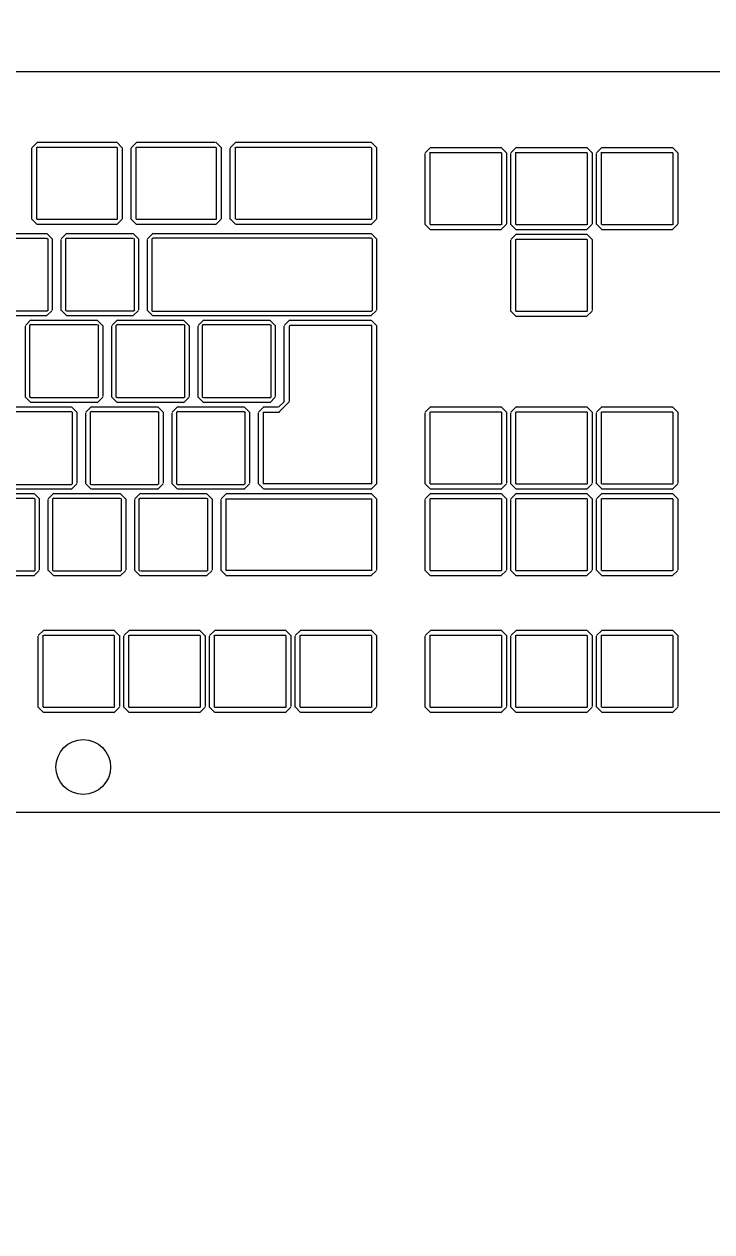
# Model space of a CAD drawing. Header units: millimetres. Extents: x 0 to 9483559, y -180456 to 305735.
# Drawn here: x 523247.8 to 523400.5, y -78333.5 to -78065.4 of the extents above; entities that cross this region are included whole.
import ezdxf
from ezdxf import colors
from ezdxf.entities.mleader import LeaderData, LeaderLine
from ezdxf.enums import TextEntityAlignment as Align
from ezdxf.math import Vec2, Vec3

# ---------------------------------------------------------------- set-up
doc = ezdxf.new("R2018")
doc.units = ezdxf.units.MM
doc.layers.add('EI_DIMS_DETAIL', color=7, linetype='Continuous')
for name, color, linetype, lineweight in [('АР_Маркер экспликации', 239, 'Continuous', 13), ('АР_Номер помещения', 250, 'Continuous', 9), ('АР_Отметки', 7, 'Continuous', 5)]:
    doc.layers.add(name, color=color, linetype=linetype, lineweight=lineweight)
doc.layers.add('АР_Названия помещений', color=124, linetype='Continuous', lineweight=5, plot=False)
doc.layers.add('АР_Помещения_площадь', color=19, linetype='Continuous', lineweight=9, plot=False)
doc.layers.add('ТХ_ОБЩЕЕ', color=7, linetype='Continuous', lineweight=0, true_color=0x7b7b7b)
doc.styles.add('ISOCPEUR', font='', dxfattribs={"height": 250})
doc.styles.get("Standard").update_dxf_attribs({"font": 'GOST.TTF'})
doc.styles.add('ГОСТ 2.304', font='CS_Gost2304.shx', dxfattribs={"oblique": 10})
doc.styles.get('ISOCPEUR').set_extended_font_data('ISOCPEUR', italic=True)
doc.dimstyles.new('СПДС', dxfattribs={"dimscale": 100, "dimtxt": 2.5, "dimasz": 2.5, "dimexe": 2, "dimexo": 0.625, "dimgap": 1, "dimtad": 1, "dimdec": 0, "dimrnd": 5, "dimtxsty": 'ГОСТ 2.304', "dimblk": 'OBLIQUE', "dimblk1": 'OBLIQUE', "dimblk2": 'OBLIQUE', "dimcen": 2.5, "dimdle": 2, "dimadec": 0, "dimazin": 2, "dimtfac": 0.75, "dimtdec": 4, "dimtmove": 1, "dimatfit": 3, "dimfxl": 1, "dimtfill": 1, "dimtolj": 1, "dimarcsym": 1})

# ---------------------------------------------------------------- blocks, each defined once
blk = doc.blocks.new('_DotSmall')
at = {"color": 0, "linetype": 'ByBlock', "const_width": 0.5}
blk.add_lwpolyline([(-0.0625, 0, 1), (0.0625, 0, 1)], format="xyb", close=True, dxfattribs=at)
blk = doc.blocks.new('*U221')
at = {"color": 7, "style": 'ISOCPEUR', "width": 0.7, "flags": 1}
blk.add_attdef('КАТЕГОРИЯ', (-499.17, -2092.19), '', height=250, dxfattribs=at)
at = {"layer": 'АР_Номер помещения', "color": 7, "style": 'ISOCPEUR', "width": 0.7}
blk.add_attdef('НОМЕР_ПОМЕЩЕНИЯ', text='', height=300, dxfattribs=at).set_placement((-11525.99, 10719.61), align=Align.MIDDLE_CENTER)
at = {"layer": 'АР_Помещения_площадь', "color": 7, "lineweight": 30, "width": 0.7, "flags": 104}
blk.add_attdef('ИМЯ_ПОМЕЩЕНИЯ', text='', height=100, dxfattribs=at).set_placement((157.63, 1217.14), align=Align.MIDDLE_CENTER)
at = {"layer": 'АР_Помещения_площадь', "color": 7, "style": 'ISOCPEUR', "width": 0.7}
blk.add_attdef('ПЛОЩАДЬ_ПОМЕЩЕНИЯ', text='', height=200, dxfattribs=at).set_placement((-6958.29, 1083.48), align=Align.MIDDLE_RIGHT)
blk = doc.blocks.new('table oborud')
at = {"layer": 'ТХ_ОБЩЕЕ'}
for points in [[(743438.31, 689707.91), (743438.31, 689265.16)], [(743602.61, 689265.29), (743602.61, 689708.04)], [(743490.76, 689497.46), (743490.76, 689512.21)], [(743491.76, 689497.44), (743491.76, 689512.19)], [(743508.01, 689512.26), (743508.01, 689497.51)], [(743509.01, 689512.24), (743509.01, 689497.49)], [(743548.48, 689494.61), (743548.48, 689509.36)], [(743549.48, 689494.59), (743549.48, 689509.34)], [(743565.73, 689509.41), (743565.73, 689494.66)], [(743566.73, 689509.39), (743566.73, 689494.64)], [(743510.01, 689489.16), (743510.01, 689503.91)], [(743510.98, 689489.14), (743510.98, 689503.89)], [(743527.26, 689503.96), (743527.26, 689489.21)], [(743528.23, 689503.94), (743528.23, 689489.19)], [(743491.96, 689496.29), (743490.71, 689497.54)], [(743491.93, 689497.26), (743491.68, 689497.51)], [(743507.83, 689497.26), (743491.83, 689497.26)], [(743509.01, 689497.46), (743507.76, 689496.21)], [(743508.01, 689497.44), (743507.76, 689497.19)], [(743529.23, 689498.19), (743530.48, 689499.44)], [(743529.23, 689483.41), (743529.23, 689498.16)], [(743530.23, 689498.21), (743530.48, 689498.46)], [(743530.23, 689483.39), (743530.23, 689498.14)], [(743530.41, 689498.39), (743546.41, 689498.39)], [(743530.43, 689499.39), (743546.18, 689499.39)], [(743546.31, 689499.39), (743547.56, 689498.14)], [(743546.33, 689498.39), (743546.58, 689498.14)], [(743546.51, 689498.21), (743546.51, 689483.46)], [(743547.48, 689498.19), (743547.48, 689483.44)], [(743568.73, 689496.76), (743569.98, 689498.01)], [(743569.93, 689497.94), (743585.68, 689497.94)], [(743585.78, 689497.94), (743587.03, 689496.69)], [(743460.41, 689495.36), (743461.66, 689496.61)], [(743460.41, 689479.71), (743460.41, 689495.46)], [(743461.51, 689479.69), (743461.51, 689495.44)], [(743461.51, 689495.39), (743461.51, 689495.39)], [(743461.58, 689495.46), (743477.58, 689495.46)], [(743461.61, 689496.56), (743477.36, 689496.56)], [(743477.46, 689496.56), (743478.71, 689495.31)], [(743477.51, 689495.46), (743477.51, 689495.46)], [(743477.56, 689495.39), (743477.56, 689479.64)], [(743478.66, 689495.36), (743478.66, 689479.61)], [(743490.76, 689493.09), (743492.01, 689494.34)], [(743491.96, 689494.29), (743507.71, 689494.29)], [(743507.81, 689496.29), (743492.06, 689496.29)], [(743507.81, 689494.29), (743509.06, 689493.04)], [(743549.68, 689493.41), (743548.43, 689494.66)], [(743549.66, 689494.41), (743549.41, 689494.66)], [(743565.56, 689494.41), (743549.56, 689494.41)], [(743566.73, 689494.61), (743565.48, 689493.36)], [(743565.73, 689494.59), (743565.48, 689494.34)], [(743568.73, 689479.04), (743568.73, 689496.79)], [(743569.86, 689479.06), (743569.86, 689496.81)], [(743569.86, 689496.79), (743569.86, 689496.79)], [(743569.91, 689496.84), (743585.91, 689496.84)], [(743585.83, 689496.84), (743585.83, 689496.84)], [(743585.88, 689496.79), (743585.88, 689479.04)], [(743586.98, 689496.76), (743586.98, 689479.01)], [(743490.76, 689478.31), (743490.76, 689493.06)], [(743491.76, 689493.11), (743492.01, 689493.36)], [(743491.76, 689478.29), (743491.76, 689493.04)], [(743491.93, 689493.29), (743507.93, 689493.29)], [(743507.83, 689493.29), (743508.08, 689493.04)], [(743508.01, 689493.11), (743508.01, 689478.36)], [(743509.01, 689493.09), (743509.01, 689478.34)], [(743565.53, 689493.41), (743549.78, 689493.41)], [(743511.18, 689487.96), (743509.93, 689489.21)], [(743511.16, 689488.96), (743510.91, 689489.21)], [(743527.08, 689488.96), (743511.08, 689488.96)], [(743528.23, 689489.16), (743526.98, 689487.91)], [(743527.26, 689489.14), (743527.01, 689488.89)], [(743548.48, 689490.21), (743549.73, 689491.46)], [(743548.48, 689475.44), (743548.48, 689490.19)], [(743549.48, 689490.24), (743549.73, 689490.49)], [(743549.48, 689475.41), (743549.48, 689490.16)], [(743549.66, 689490.41), (743565.66, 689490.41)], [(743549.68, 689491.41), (743565.43, 689491.41)], [(743565.53, 689491.41), (743566.78, 689490.16)], [(743565.56, 689490.41), (743565.81, 689490.16)], [(743565.73, 689490.24), (743565.73, 689475.49)], [(743566.73, 689490.21), (743566.73, 689475.46)], [(743527.06, 689487.96), (743511.31, 689487.96)], [(743510.01, 689484.76), (743511.26, 689486.01)], [(743510.01, 689469.99), (743510.01, 689484.74)], [(743510.98, 689484.79), (743511.23, 689485.04)], [(743510.98, 689469.96), (743510.98, 689484.71)], [(743511.16, 689484.96), (743527.16, 689484.96)], [(743511.18, 689485.96), (743526.93, 689485.96)], [(743527.06, 689485.96), (743528.31, 689484.71)], [(743527.08, 689484.96), (743527.33, 689484.71)], [(743527.26, 689484.79), (743527.26, 689470.04)], [(743528.23, 689484.76), (743528.23, 689470.01)], [(743530.43, 689482.21), (743529.18, 689483.46)], [(743530.41, 689483.21), (743530.16, 689483.46)], [(743546.33, 689483.21), (743530.33, 689483.21)], [(743546.31, 689482.21), (743530.56, 689482.21)], [(743547.48, 689483.41), (743546.23, 689482.16)], [(743546.51, 689483.39), (743546.26, 689483.14)], [(743461.61, 689478.51), (743460.36, 689479.76)], [(743477.51, 689479.64), (743461.51, 689479.64)], [(743461.58, 689479.64), (743461.58, 689479.64)], [(743477.46, 689478.51), (743461.71, 689478.51)], [(743478.66, 689479.71), (743477.41, 689478.46)], [(743477.56, 689479.69), (743477.56, 689479.69)], [(743491.96, 689477.11), (743490.71, 689478.36)], [(743491.93, 689478.11), (743491.68, 689478.36)], [(743509.01, 689478.31), (743507.76, 689477.06)], [(743508.01, 689478.29), (743507.76, 689478.04)], [(743529.23, 689479.01), (743530.48, 689480.26)], [(743529.23, 689464.24), (743529.23, 689478.99)], [(743530.23, 689479.04), (743530.48, 689479.29)], [(743530.23, 689464.21), (743530.23, 689478.96)], [(743530.41, 689479.21), (743546.41, 689479.21)], [(743530.43, 689480.21), (743546.18, 689480.21)], [(743546.31, 689480.21), (743547.56, 689478.96)], [(743546.33, 689479.21), (743546.58, 689478.96)], [(743546.51, 689479.04), (743546.51, 689464.29)], [(743547.48, 689479.01), (743547.48, 689464.26)], [(743569.93, 689477.91), (743568.68, 689479.16)], [(743585.83, 689479.04), (743569.83, 689479.04)], [(743569.91, 689479.04), (743569.91, 689479.04)], [(743586.98, 689479.11), (743585.73, 689477.86)], [(743585.88, 689479.09), (743585.88, 689479.09)], [(743460.41, 689476.34), (743461.66, 689477.59)], [(743460.41, 689460.69), (743460.41, 689476.44)], [(743461.51, 689460.66), (743461.51, 689476.41)], [(743461.51, 689476.36), (743461.51, 689476.36)], [(743461.58, 689476.41), (743477.58, 689476.41)], [(743461.61, 689477.51), (743477.36, 689477.51)], [(743477.46, 689477.51), (743478.71, 689476.26)], [(743477.51, 689476.41), (743477.51, 689476.41)], [(743477.56, 689476.36), (743477.56, 689460.61)], [(743478.66, 689476.34), (743478.66, 689460.59)], [(743507.83, 689478.11), (743491.83, 689478.11)], [(743507.81, 689477.11), (743492.06, 689477.11)], [(743568.73, 689474.71), (743569.98, 689475.96)], [(743569.93, 689475.91), (743585.68, 689475.91)], [(743585.78, 689477.91), (743570.03, 689477.91)], [(743585.78, 689475.91), (743587.03, 689474.66)], [(743490.76, 689473.91), (743492.01, 689475.16)], [(743490.76, 689459.14), (743490.76, 689473.89)], [(743491.76, 689473.94), (743492.01, 689474.19)], [(743491.76, 689459.11), (743491.76, 689473.86)], [(743491.93, 689474.11), (743507.93, 689474.11)], [(743491.96, 689475.11), (743507.71, 689475.11)], [(743507.81, 689475.11), (743509.06, 689473.86)], [(743507.83, 689474.11), (743508.08, 689473.86)], [(743508.01, 689473.94), (743508.01, 689459.19)], [(743509.01, 689473.91), (743509.01, 689459.16)], [(743549.68, 689474.24), (743548.43, 689475.49)], [(743549.66, 689475.24), (743549.41, 689475.49)], [(743565.56, 689475.24), (743549.56, 689475.24)], [(743565.53, 689474.24), (743549.78, 689474.24)], [(743566.73, 689475.44), (743565.48, 689474.19)], [(743565.73, 689475.41), (743565.48, 689475.16)], [(743568.73, 689456.99), (743568.73, 689474.74)], [(743569.86, 689457.04), (743569.86, 689474.79)], [(743569.86, 689474.76), (743569.86, 689474.76)], [(743569.91, 689474.79), (743585.91, 689474.79)], [(743585.83, 689474.79), (743585.83, 689474.79)], [(743585.88, 689474.76), (743585.88, 689457.01)], [(743586.98, 689474.71), (743586.98, 689457.21)], [(743548.48, 689471.06), (743549.73, 689472.31)], [(743548.48, 689422.61), (743548.48, 689471.11)], [(743549.46, 689471.06), (743549.71, 689471.31)], [(743549.46, 689422.59), (743549.46, 689471.09)], [(743549.66, 689471.26), (743565.66, 689471.26)], [(743549.68, 689472.24), (743565.43, 689472.24)], [(743565.53, 689472.24), (743566.78, 689470.99)], [(743565.56, 689471.26), (743565.81, 689471.01)], [(743565.76, 689471.06), (743565.76, 689422.56)], [(743566.73, 689471.06), (743566.73, 689422.56)], [(743511.18, 689468.79), (743509.93, 689470.04)], [(743511.16, 689469.79), (743510.91, 689470.04)], [(743527.08, 689469.79), (743511.08, 689469.79)], [(743527.06, 689468.79), (743511.31, 689468.79)], [(743528.23, 689469.99), (743526.98, 689468.74)], [(743527.26, 689469.96), (743527.01, 689469.71)], [(743510.01, 689465.61), (743511.26, 689466.86)], [(743510.01, 689450.81), (743510.01, 689465.56)], [(743510.98, 689465.64), (743511.23, 689465.89)], [(743510.98, 689450.79), (743510.98, 689465.54)], [(743511.16, 689465.79), (743527.16, 689465.79)], [(743511.18, 689466.79), (743526.93, 689466.79)], [(743527.06, 689466.79), (743528.31, 689465.54)], [(743527.08, 689465.79), (743527.33, 689465.54)], [(743527.26, 689465.64), (743527.26, 689450.89)], [(743528.23, 689465.61), (743528.23, 689450.86)], [(743530.43, 689463.04), (743529.18, 689464.29)], [(743530.41, 689464.04), (743530.16, 689464.29)], [(743546.33, 689464.04), (743530.33, 689464.04)], [(743546.31, 689463.04), (743530.56, 689463.04)], [(743547.48, 689464.24), (743546.23, 689462.99)], [(743546.51, 689464.21), (743546.26, 689463.96)], [(743461.61, 689459.49), (743460.36, 689460.74)], [(743477.51, 689460.59), (743461.51, 689460.59)], [(743461.58, 689460.59), (743461.58, 689460.59)], [(743477.46, 689459.49), (743461.71, 689459.49)], [(743478.66, 689460.69), (743477.41, 689459.44)], [(743477.56, 689460.66), (743477.56, 689460.66)], [(743529.23, 689459.86), (743530.48, 689461.11)], [(743529.23, 689445.09), (743529.23, 689459.84)], [(743530.23, 689459.89), (743530.48, 689460.14)], [(743530.23, 689445.06), (743530.23, 689459.81)], [(743530.41, 689460.06), (743546.41, 689460.06)], [(743530.43, 689461.04), (743546.18, 689461.04)], [(743546.31, 689461.04), (743547.56, 689459.79)], [(743546.33, 689460.06), (743546.58, 689459.81)], [(743546.51, 689459.89), (743546.51, 689445.14)], [(743547.48, 689459.86), (743547.48, 689445.11)], [(743460.41, 689457.29), (743461.66, 689458.54)], [(743460.41, 689441.64), (743460.41, 689457.39)], [(743461.51, 689441.61), (743461.51, 689457.36)], [(743461.51, 689457.31), (743461.51, 689457.31)], [(743461.58, 689457.39), (743477.58, 689457.39)], [(743461.61, 689458.49), (743477.36, 689458.49)], [(743477.46, 689458.49), (743478.71, 689457.24)], [(743477.51, 689457.39), (743477.51, 689457.39)], [(743477.56, 689457.31), (743477.56, 689441.56)], [(743478.66, 689457.29), (743478.66, 689441.54)], [(743491.96, 689457.94), (743490.71, 689459.19)], [(743491.93, 689458.94), (743491.68, 689459.19)], [(743507.83, 689458.94), (743491.83, 689458.94)], [(743507.81, 689457.94), (743492.06, 689457.94)], [(743509.01, 689459.14), (743507.76, 689457.89)], [(743508.01, 689459.11), (743507.76, 689458.86)], [(743569.93, 689455.89), (743568.68, 689457.14)], [(743585.83, 689456.99), (743569.83, 689456.99)], [(743569.91, 689456.99), (743569.91, 689456.99)], [(743586.98, 689457.09), (743585.73, 689455.84)], [(743585.88, 689457.04), (743585.88, 689457.04)], [(743490.76, 689454.74), (743492.01, 689455.99)], [(743490.76, 689422.61), (743490.76, 689454.86)], [(743491.91, 689422.59), (743491.91, 689454.84)], [(743491.91, 689454.79), (743507.91, 689454.79)], [(743491.91, 689454.79), (743491.91, 689454.79)], [(743491.96, 689455.94), (743507.71, 689455.94)], [(743507.81, 689455.94), (743509.06, 689454.69)], [(743507.83, 689454.79), (743507.83, 689454.79)], [(743507.86, 689454.79), (743507.86, 689422.54)], [(743509.01, 689454.74), (743509.01, 689422.49)], [(743585.78, 689455.89), (743570.03, 689455.89)], [(743568.73, 689452.69), (743569.98, 689453.94)], [(743568.73, 689422.61), (743568.73, 689452.61)], [(743569.86, 689452.71), (743569.86, 689452.71)], [(743569.86, 689422.59), (743569.86, 689452.59)], [(743569.91, 689452.76), (743585.91, 689452.76)], [(743569.93, 689453.89), (743585.68, 689453.89)], [(743585.78, 689453.89), (743587.03, 689452.64)], [(743585.83, 689452.76), (743585.83, 689452.76)], [(743585.88, 689452.71), (743585.88, 689422.71)], [(743586.98, 689452.69), (743586.98, 689422.69)], [(743511.18, 689449.64), (743509.93, 689450.89)], [(743511.16, 689450.64), (743510.91, 689450.89)], [(743527.08, 689450.64), (743511.08, 689450.64)], [(743527.06, 689449.64), (743511.31, 689449.64)], [(743528.23, 689450.81), (743526.98, 689449.56)], [(743527.26, 689450.79), (743527.01, 689450.54)], [(743510.01, 689446.44), (743511.26, 689447.69)], [(743510.01, 689422.61), (743510.01, 689446.36)], [(743511.13, 689422.59), (743511.13, 689446.59)], [(743511.13, 689446.46), (743511.13, 689446.46)], [(743511.16, 689446.49), (743527.16, 689446.49)], [(743511.18, 689447.64), (743526.93, 689447.64)], [(743527.06, 689447.64), (743528.31, 689446.39)], [(743527.08, 689446.49), (743527.08, 689446.49)], [(743527.11, 689446.46), (743527.11, 689442.96)], [(743528.23, 689446.44), (743528.23, 689443.19)], [(743530.43, 689443.89), (743529.18, 689445.14)], [(743530.41, 689444.89), (743530.16, 689445.14)], [(743546.33, 689444.89), (743530.33, 689444.89)], [(743546.31, 689443.89), (743530.56, 689443.89)], [(743547.48, 689445.09), (743546.23, 689443.84)], [(743546.51, 689445.06), (743546.26, 689444.81)], [(743461.61, 689440.46), (743460.36, 689441.71)], [(743477.51, 689441.56), (743461.51, 689441.56)], [(743461.58, 689441.56), (743461.58, 689441.56)], [(743478.66, 689441.64), (743477.41, 689440.39)], [(743477.56, 689441.61), (743477.56, 689441.61)], [(743527.11, 689443.09), (743529.36, 689440.84)], [(743528.23, 689443.09), (743529.48, 689441.84)], [(743529.43, 689441.89), (743546.18, 689441.89)], [(743529.46, 689440.74), (743546.21, 689440.74)], [(743546.31, 689441.89), (743547.56, 689440.64)], [(743546.33, 689440.74), (743546.33, 689440.74)], [(743546.36, 689440.71), (743546.36, 689422.46)], [(743547.48, 689440.69), (743547.48, 689422.69)], [(743460.41, 689438.26), (743461.66, 689439.51)], [(743460.41, 689422.61), (743460.41, 689438.36)], [(743461.51, 689422.59), (743461.51, 689438.34)], [(743461.51, 689438.29), (743461.51, 689438.29)], [(743461.58, 689438.34), (743477.58, 689438.34)], [(743461.61, 689439.46), (743477.36, 689439.46)], [(743477.46, 689440.46), (743461.71, 689440.46)], [(743477.46, 689439.46), (743478.71, 689438.21)], [(743477.51, 689438.34), (743477.51, 689438.34)], [(743477.56, 689438.29), (743477.56, 689422.54)], [(743478.66, 689438.26), (743478.66, 689422.51)], [(743461.61, 689421.41), (743460.36, 689422.66)], [(743477.51, 689422.51), (743461.51, 689422.51)], [(743461.58, 689422.51), (743461.58, 689422.51)], [(743478.66, 689422.61), (743477.41, 689421.36)], [(743477.56, 689422.59), (743477.56, 689422.59)], [(743491.96, 689421.41), (743490.71, 689422.66)], [(743507.83, 689422.56), (743491.83, 689422.56)], [(743491.91, 689422.56), (743491.91, 689422.56)], [(743509.01, 689422.61), (743507.76, 689421.36)], [(743507.86, 689422.59), (743507.86, 689422.59)], [(743511.18, 689421.41), (743509.93, 689422.66)], [(743546.33, 689422.56), (743511.08, 689422.56)], [(743511.16, 689422.56), (743511.16, 689422.56)], [(743547.48, 689422.61), (743546.23, 689421.36)], [(743546.36, 689422.59), (743546.36, 689422.59)], [(743549.68, 689421.41), (743548.43, 689422.66)], [(743549.66, 689422.39), (743549.41, 689422.64)], [(743565.56, 689422.39), (743549.56, 689422.39)], [(743566.73, 689422.61), (743565.48, 689421.36)], [(743565.76, 689422.59), (743565.51, 689422.34)], [(743569.93, 689421.41), (743568.68, 689422.66)], [(743585.83, 689422.54), (743569.83, 689422.54)], [(743569.91, 689422.54), (743569.91, 689422.54)], [(743586.98, 689422.61), (743585.73, 689421.36)], [(743585.88, 689422.59), (743585.88, 689422.59)], [(743477.46, 689421.41), (743461.71, 689421.41)], [(743507.81, 689421.41), (743492.06, 689421.41)], [(743546.31, 689421.41), (743511.06, 689421.41)], [(743565.53, 689421.41), (743549.78, 689421.41)], [(743585.78, 689421.41), (743570.03, 689421.41)], [(743460.41, 689409.41), (743461.66, 689410.66)], [(743460.41, 689393.76), (743460.41, 689409.51)], [(743461.51, 689393.74), (743461.51, 689409.49)], [(743461.51, 689409.44), (743461.51, 689409.44)], [(743461.58, 689409.51), (743477.58, 689409.51)], [(743461.61, 689410.61), (743477.36, 689410.61)], [(743477.46, 689410.61), (743478.71, 689409.36)], [(743477.51, 689409.51), (743477.51, 689409.51)], [(743477.56, 689409.44), (743477.56, 689393.69)], [(743478.66, 689409.41), (743478.66, 689393.66)], [(743490.76, 689409.41), (743492.01, 689410.66)], [(743490.76, 689393.76), (743490.76, 689409.51)], [(743491.86, 689393.74), (743491.86, 689409.49)], [(743491.86, 689409.44), (743491.86, 689409.44)], [(743491.91, 689409.51), (743507.91, 689409.51)], [(743491.96, 689410.61), (743507.71, 689410.61)], [(743507.81, 689410.61), (743509.06, 689409.36)], [(743507.83, 689409.51), (743507.83, 689409.51)], [(743507.88, 689409.44), (743507.88, 689393.69)], [(743509.01, 689409.41), (743509.01, 689393.66)], [(743510.01, 689409.41), (743511.26, 689410.66)], [(743510.01, 689393.76), (743510.01, 689409.51)], [(743511.11, 689393.74), (743511.11, 689409.49)], [(743511.11, 689409.44), (743511.11, 689409.44)], [(743511.16, 689409.51), (743527.16, 689409.51)], [(743511.18, 689410.61), (743526.93, 689410.61)], [(743527.06, 689410.61), (743528.31, 689409.36)], [(743527.08, 689409.51), (743527.08, 689409.51)], [(743527.13, 689409.44), (743527.13, 689393.69)], [(743528.23, 689409.41), (743528.23, 689393.66)], [(743567.58, 689409.41), (743568.83, 689410.66)], [(743567.58, 689393.76), (743567.58, 689409.51)], [(743568.68, 689393.74), (743568.68, 689409.49)], [(743568.68, 689409.44), (743568.68, 689409.44)], [(743568.76, 689409.51), (743584.76, 689409.51)], [(743568.78, 689410.61), (743584.53, 689410.61)], [(743584.63, 689410.61), (743585.88, 689409.36)], [(743584.66, 689409.51), (743584.66, 689409.51)], [(743584.73, 689409.44), (743584.73, 689393.69)], [(743585.83, 689409.41), (743585.83, 689393.66)], [(743461.61, 689392.56), (743460.36, 689393.81)], [(743477.51, 689393.69), (743461.51, 689393.69)], [(743461.58, 689393.69), (743461.58, 689393.69)], [(743477.46, 689392.56), (743461.71, 689392.56)], [(743478.66, 689393.76), (743477.41, 689392.51)], [(743477.56, 689393.74), (743477.56, 689393.74)], [(743491.96, 689392.56), (743490.71, 689393.81)], [(743507.83, 689393.69), (743491.83, 689393.69)], [(743491.91, 689393.69), (743491.91, 689393.69)], [(743507.81, 689392.56), (743492.06, 689392.56)], [(743509.01, 689393.76), (743507.76, 689392.51)], [(743507.88, 689393.74), (743507.88, 689393.74)], [(743511.18, 689392.56), (743509.93, 689393.81)], [(743527.08, 689393.69), (743511.08, 689393.69)], [(743511.16, 689393.69), (743511.16, 689393.69)], [(743527.06, 689392.56), (743511.31, 689392.56)], [(743528.23, 689393.76), (743526.98, 689392.51)], [(743527.13, 689393.74), (743527.13, 689393.74)], [(743568.78, 689392.56), (743567.53, 689393.81)], [(743584.66, 689393.69), (743568.66, 689393.69)], [(743568.76, 689393.69), (743568.76, 689393.69)], [(743584.63, 689392.56), (743568.88, 689392.56)], [(743585.83, 689393.76), (743584.58, 689392.51)], [(743584.73, 689393.74), (743584.73, 689393.74)], [(743460.41, 689390.39), (743461.66, 689391.64)], [(743460.41, 689374.74), (743460.41, 689390.49)], [(743461.51, 689374.71), (743461.51, 689390.46)], [(743461.51, 689390.41), (743461.51, 689390.41)], [(743461.58, 689390.46), (743477.58, 689390.46)], [(743461.61, 689391.56), (743477.36, 689391.56)], [(743477.46, 689391.56), (743478.71, 689390.31)], [(743477.51, 689390.46), (743477.51, 689390.46)], [(743477.56, 689390.41), (743477.56, 689374.66)], [(743478.66, 689390.39), (743478.66, 689374.64)], [(743490.76, 689390.39), (743492.01, 689391.64)], [(743490.76, 689374.74), (743490.76, 689390.49)], [(743491.86, 689374.71), (743491.86, 689390.46)], [(743491.86, 689390.41), (743491.86, 689390.41)], [(743491.91, 689390.46), (743507.91, 689390.46)], [(743491.96, 689391.56), (743507.71, 689391.56)], [(743507.81, 689391.56), (743509.06, 689390.31)], [(743507.83, 689390.46), (743507.83, 689390.46)], [(743507.88, 689390.41), (743507.88, 689374.66)], [(743509.01, 689390.39), (743509.01, 689374.64)], [(743510.01, 689390.39), (743511.26, 689391.64)], [(743510.01, 689374.74), (743510.01, 689390.49)], [(743511.11, 689374.71), (743511.11, 689390.46)], [(743511.11, 689390.41), (743511.11, 689390.41)], [(743511.16, 689390.46), (743527.16, 689390.46)], [(743511.18, 689391.56), (743526.93, 689391.56)], [(743527.06, 689391.56), (743528.31, 689390.31)], [(743527.08, 689390.46), (743527.08, 689390.46)], [(743527.13, 689390.41), (743527.13, 689374.66)], [(743528.23, 689390.39), (743528.23, 689374.64)], [(743548.33, 689390.39), (743549.58, 689391.64)], [(743548.33, 689374.74), (743548.33, 689390.49)], [(743549.43, 689374.71), (743549.43, 689390.46)], [(743549.43, 689390.41), (743549.43, 689390.41)], [(743549.51, 689390.46), (743565.51, 689390.46)], [(743549.53, 689391.56), (743565.28, 689391.56)], [(743565.38, 689391.56), (743566.63, 689390.31)], [(743565.41, 689390.46), (743565.41, 689390.46)], [(743565.48, 689390.41), (743565.48, 689374.66)], [(743566.58, 689390.39), (743566.58, 689374.64)], [(743567.58, 689390.39), (743568.83, 689391.64)], [(743567.58, 689374.74), (743567.58, 689390.49)], [(743568.68, 689374.71), (743568.68, 689390.46)], [(743568.68, 689390.41), (743568.68, 689390.41)], [(743568.76, 689390.46), (743584.76, 689390.46)], [(743568.78, 689391.56), (743584.53, 689391.56)], [(743584.63, 689391.56), (743585.88, 689390.31)], [(743584.66, 689390.46), (743584.66, 689390.46)], [(743584.73, 689390.41), (743584.73, 689374.66)], [(743585.83, 689390.39), (743585.83, 689374.64)], [(743461.61, 689373.54), (743460.36, 689374.79)], [(743477.51, 689374.64), (743461.51, 689374.64)], [(743461.58, 689374.64), (743461.58, 689374.64)], [(743478.66, 689374.74), (743477.41, 689373.49)], [(743477.56, 689374.71), (743477.56, 689374.71)], [(743491.96, 689373.54), (743490.71, 689374.79)], [(743507.83, 689374.64), (743491.83, 689374.64)], [(743491.91, 689374.64), (743491.91, 689374.64)], [(743509.01, 689374.74), (743507.76, 689373.49)], [(743507.88, 689374.71), (743507.88, 689374.71)], [(743511.18, 689373.54), (743509.93, 689374.79)], [(743527.08, 689374.64), (743511.08, 689374.64)], [(743511.16, 689374.64), (743511.16, 689374.64)], [(743528.23, 689374.74), (743526.98, 689373.49)], [(743527.13, 689374.71), (743527.13, 689374.71)], [(743549.53, 689373.54), (743548.28, 689374.79)], [(743565.41, 689374.64), (743549.41, 689374.64)], [(743549.51, 689374.64), (743549.51, 689374.64)], [(743566.58, 689374.74), (743565.33, 689373.49)], [(743565.48, 689374.71), (743565.48, 689374.71)], [(743568.78, 689373.54), (743567.53, 689374.79)], [(743584.66, 689374.64), (743568.66, 689374.64)], [(743568.76, 689374.64), (743568.76, 689374.64)], [(743585.83, 689374.74), (743584.58, 689373.49)], [(743584.73, 689374.71), (743584.73, 689374.71)], [(743460.41, 689371.34), (743461.66, 689372.59)], [(743460.41, 689355.69), (743460.41, 689371.44)], [(743461.51, 689355.66), (743461.51, 689371.41)], [(743461.51, 689371.36), (743461.51, 689371.36)], [(743461.58, 689371.44), (743477.58, 689371.44)], [(743461.61, 689372.54), (743477.36, 689372.54)], [(743477.46, 689373.54), (743461.71, 689373.54)], [(743477.46, 689372.54), (743478.71, 689371.29)], [(743477.51, 689371.44), (743477.51, 689371.44)], [(743477.56, 689371.36), (743477.56, 689355.61)], [(743478.66, 689371.34), (743478.66, 689355.59)], [(743490.76, 689371.34), (743492.01, 689372.59)], [(743490.76, 689355.69), (743490.76, 689371.44)], [(743491.86, 689355.66), (743491.86, 689371.41)], [(743491.86, 689371.36), (743491.86, 689371.36)], [(743491.91, 689371.44), (743507.91, 689371.44)], [(743491.96, 689372.54), (743507.71, 689372.54)], [(743507.81, 689373.54), (743492.06, 689373.54)], [(743507.81, 689372.54), (743509.06, 689371.29)], [(743507.83, 689371.44), (743507.83, 689371.44)], [(743507.88, 689371.36), (743507.88, 689355.61)], [(743509.01, 689371.34), (743509.01, 689355.59)], [(743510.01, 689371.34), (743511.26, 689372.59)], [(743510.01, 689355.69), (743510.01, 689371.44)], [(743511.11, 689355.66), (743511.11, 689371.41)], [(743511.11, 689371.36), (743511.11, 689371.36)], [(743511.16, 689371.44), (743527.16, 689371.44)], [(743511.18, 689372.54), (743526.93, 689372.54)], [(743527.06, 689373.54), (743511.31, 689373.54)], [(743527.06, 689372.54), (743528.31, 689371.29)], [(743527.08, 689371.44), (743527.08, 689371.44)], [(743527.13, 689371.36), (743527.13, 689355.61)], [(743528.23, 689371.34), (743528.23, 689355.59)], [(743565.38, 689373.54), (743549.63, 689373.54)], [(743567.58, 689371.34), (743568.83, 689372.59)], [(743567.58, 689355.69), (743567.58, 689371.44)], [(743568.68, 689355.66), (743568.68, 689371.41)], [(743568.68, 689371.36), (743568.68, 689371.36)], [(743568.76, 689371.44), (743584.76, 689371.44)], [(743568.78, 689372.54), (743584.53, 689372.54)], [(743584.63, 689373.54), (743568.88, 689373.54)], [(743584.63, 689372.54), (743585.88, 689371.29)], [(743584.66, 689371.44), (743584.66, 689371.44)], [(743584.73, 689371.36), (743584.73, 689355.61)], [(743585.83, 689371.34), (743585.83, 689355.59)], [(743461.61, 689354.51), (743460.36, 689355.76)], [(743477.51, 689355.61), (743461.51, 689355.61)], [(743461.58, 689355.61), (743461.58, 689355.61)], [(743478.66, 689355.69), (743477.41, 689354.44)], [(743477.56, 689355.66), (743477.56, 689355.66)], [(743491.96, 689354.51), (743490.71, 689355.76)], [(743507.83, 689355.61), (743491.83, 689355.61)], [(743491.91, 689355.61), (743491.91, 689355.61)], [(743509.01, 689355.69), (743507.76, 689354.44)], [(743507.88, 689355.66), (743507.88, 689355.66)], [(743511.18, 689354.51), (743509.93, 689355.76)], [(743527.08, 689355.61), (743511.08, 689355.61)], [(743511.16, 689355.61), (743511.16, 689355.61)], [(743528.23, 689355.69), (743526.98, 689354.44)], [(743527.13, 689355.66), (743527.13, 689355.66)], [(743568.78, 689354.51), (743567.53, 689355.76)], [(743584.66, 689355.61), (743568.66, 689355.61)], [(743568.76, 689355.61), (743568.76, 689355.61)], [(743585.83, 689355.69), (743584.58, 689354.44)], [(743584.73, 689355.66), (743584.73, 689355.66)], [(743477.46, 689354.51), (743461.71, 689354.51)], [(743507.81, 689354.51), (743492.06, 689354.51)], [(743527.06, 689354.51), (743511.31, 689354.51)], [(743584.63, 689354.51), (743568.88, 689354.51)]]:
    blk.add_lwpolyline(points, dxfattribs=at)
blk.add_circle((743448.3, 689486.53), 6.08, dxfattribs=at)
blk = doc.blocks.new('_Oblique')
at = {"color": 0, "linetype": 'ByBlock', "lineweight": -2}
blk.add_line((-0.5, -0.5), (0.5, 0.5), dxfattribs=at)
blk = doc.blocks.new('*D295')
at = {"layer": 'Defpoints', "color": 0, "lineweight": 9, "ltscale": 100, "transparency": 16777216}
for p in [(518816.45, -63096.57), (518816.45, -63096.57), (520006.93, -64919.6), (528414.99, -66595.42), (522888.12, -78581.44)]:
    blk.add_point(p, dxfattribs=at)
at = {"layer": 'EI_DIMS_DETAIL', "color": 0, "lineweight": -2, "ltscale": 100, "transparency": 16777216}
blk.add_arc((518816.45, -63096.57), 2177.31, 284.73216, 339.97226, dxfattribs=at)
at = {"layer": 'EI_DIMS_DETAIL', "color": 0, "lineweight": -2, "ltscale": 100, "transparency": 16777216, "xscale": 250, "yscale": 250, "zscale": 250}
for p, rotation in [((520862.09, -63842.25), 69.97225650439937), ((519370.14, -65202.3), 194.7321602299617)]:
    blk.add_blockref('_Oblique', p, dxfattribs=dict(at, rotation=rotation))
at = {"layer": 'EI_DIMS_DETAIL', "color": 0, "lineweight": 9, "ltscale": 100, "transparency": 16777216, "insert": (520131.69, -64539.36), "char_height": 250, "attachment_point": 5, "rotation": 42.3522, "style": 'ГОСТ 2.304', "bg_fill": 3, "box_fill_scale": 1.1, "bg_fill_color": 256, "bg_fill_true_color": 13158600, "bg_fill_transparency": 0}
blk.add_mtext('\\A1;55°', dxfattribs=at)
blk = doc.blocks.new('*D298')
at = {"layer": 'Defpoints', "color": 0, "lineweight": 9, "ltscale": 100, "transparency": 16777216}
for p in [(526494.29, -63079.04), (526503.75, -63081.53), (524171.45, -64934.63), (516734.87, -66671.27), (522301.29, -79016.8)]:
    blk.add_point(p, dxfattribs=at)
at = {"layer": 'EI_DIMS_DETAIL', "color": 0, "lineweight": -2, "ltscale": 100, "transparency": 16777216}
blk.add_arc((526505.5, -63074.91), 2984.35, 200.20755, 255.22626, dxfattribs=at)
at = {"layer": 'EI_DIMS_DETAIL', "color": 0, "lineweight": -2, "ltscale": 100, "transparency": 16777216, "xscale": 250, "yscale": 250, "zscale": 250}
for p, rotation in [((523704.84, -64105.77), 110.2075462126587), ((525744.48, -65960.6), 345.2262627049069)]:
    blk.add_blockref('_Oblique', p, dxfattribs=dict(at, rotation=rotation))
at = {"layer": 'EI_DIMS_DETAIL', "color": 0, "lineweight": 9, "ltscale": 100, "transparency": 16777216, "insert": (524649.02, -65116.36), "char_height": 250, "attachment_point": 5, "rotation": 317.7169, "style": 'ГОСТ 2.304', "bg_fill": 3, "box_fill_scale": 1.1, "bg_fill_color": 256, "bg_fill_true_color": 13158600, "bg_fill_transparency": 0}
blk.add_mtext('\\A1;55°', dxfattribs=at)
blk = doc.blocks.new('*D299')
at = {"layer": 'Defpoints', "color": 0, "lineweight": 9, "ltscale": 100, "transparency": 16777216}
for p in [(526503.75, -63081.53), (526518.87, -63085.51), (528341.25, -65276.69), (526684.09, -66057.55), (522301.29, -79016.8)]:
    blk.add_point(p, dxfattribs=at)
at = {"layer": 'EI_DIMS_DETAIL', "color": 0, "lineweight": -2, "ltscale": 100, "transparency": 16777216}
blk.add_line((528381.22, -65324.74), (528547.72, -65524.95), dxfattribs=at)
blk.add_arc((526506.6, -63070.75), 2992.07, 255.22626, 309.7499, dxfattribs=at)
at = {"layer": 'EI_DIMS_DETAIL', "color": 0, "lineweight": -2, "ltscale": 100, "transparency": 16777216, "xscale": 250, "yscale": 250, "zscale": 250}
for p, rotation in [((528419.84, -65371.18), 39.74990176135684), ((525743.61, -65963.9), 165.226262704907)]:
    blk.add_blockref('_Oblique', p, dxfattribs=dict(at, rotation=rotation))
at = {"layer": 'EI_DIMS_DETAIL', "color": 0, "lineweight": 9, "ltscale": 100, "transparency": 16777216, "insert": (527104.94, -65772.35), "char_height": 250, "attachment_point": 5, "rotation": 12.4881, "style": 'ГОСТ 2.304', "bg_fill": 3, "box_fill_scale": 1.1, "bg_fill_color": 256, "bg_fill_true_color": 13158600, "bg_fill_transparency": 0}
blk.add_mtext('\\A1;55°', dxfattribs=at)
blk = doc.blocks.new('АР')
at = {"layer": 'АР_Маркер экспликации', "color": 7, "lineweight": 9}
ref = blk.add_blockref('*U221', (534574.26, -80182.74), dxfattribs=at)
lines = blk.add_mtext('\\W0.8000;Многофункциональное пространство с функцией актового зала (с эстрадой в уровне пола)', dxfattribs={"layer": 'АР_Названия помещений', "insert": (519160.75, -69795.12), "char_height": 6157.775, "width": 926.94, "attachment_point": 1})
ref.add_attrib('ИМЯ_ПОМЕЩЕНИЯ', '', (519160.75, -69795.12), dxfattribs={"flags": 104}).embed_mtext(lines)
at = {"layer": 'АР_Отметки', "lineweight": 9}
ml = blk.add_multileader_mtext('Standard', dxfattribs=at)
ml.set_content('+2,410', color=256, style='ISOCPEUR')
ml.set_leader_properties(color=256, linetype='Continuous', lineweight=-1)
ml.set_arrow_properties(name='DOTSMALL')
ml.build(insert=Vec2(0, 0))
ml.multileader.update_dxf_attribs({"has_text_frame": 1, "text_left_attachment_type": 4, "text_right_attachment_type": 4, "dogleg_length": 100, "arrow_head_size": 180})
ctx = ml.context
ctx.base_point, ctx.char_height, ctx.arrow_head_size, ctx.landing_gap_size, ctx.plane_origin = Vec3(532465.03, -81071.42), 250, 180, 50, Vec3(530303.82, -81662.67)
ctx.left_attachment, ctx.right_attachment = 4, 4
notes = []
notes.append((ctx, [(0, (0, 0, 0), (0, 0), (1, 0), 1, [])]))
ctx.mtext.insert, ctx.mtext.width, ctx.mtext.line_spacing_style, ctx.mtext.flow_direction = Vec3(532515.03, -80738.09), 852.697, 2, 5
for ctx, leaders in notes:
    for number, flags, end, landing, length, lines in leaders:
        leader = LeaderData()
        leader.index, (leader.has_last_leader_line, leader.has_dogleg_vector, leader.attachment_direction) = number, flags
        leader.last_leader_point, leader.dogleg_vector, leader.dogleg_length = Vec3(end), Vec3(landing), length
        for number, points, colour, breaks in lines:
            line = LeaderLine()
            line.index, line.vertices, line.color, line.breaks = number, Vec3.list(points), colors.encode_raw_color(colour), breaks
            leader.lines.append(line)
        ctx.leaders.append(leader)

msp = doc.modelspace()

# ---------------------------------------------------------------- block references
at = {"color": 12, "true_color": 0xe00000}
msp.add_blockref('АР', (0, 0), dxfattribs=at)

# ---------------------------------------------------------------- next in the draw order: block references
at = {"lineweight": 9, "rotation": 90}
msp.add_blockref('table oborud', (1212747.43, -821678.57, 0), dxfattribs=at)

# ---------------------------------------------------------------- next in the draw order: dimensions: what is measured, and where the dimension line sits
at = {"layer": 'EI_DIMS_DETAIL', "lineweight": 9, "ltscale": 100}
dim = msp.add_angular_dim_2l(base=(520006.93, -64919.6), line1=((518816.45, -63096.57), (528414.99, -66595.42)), line2=((518816.45, -63096.57), (522888.12, -78581.44)), dimstyle='СПДС', dxfattribs=at)
dim.commit()
dim.dimension.update_dxf_attribs({"geometry": '*D295', "text_midpoint": (520131.69, -64539.36)})

# ---------------------------------------------------------------- next in the draw order: dimensions: what is measured, and where the dimension line sits
dim = msp.add_angular_dim_2l(base=(524171.45, -64934.63), line1=((526503.75, -63081.53), (522301.29, -79016.8)), line2=((526494.29, -63079.04), (516734.87, -66671.27)), dimstyle='СПДС', dxfattribs=at)
dim.commit()
dim.dimension.update_dxf_attribs({"geometry": '*D298', "text_midpoint": (524649.02, -65116.36)})

# ---------------------------------------------------------------- next in the draw order: dimensions: what is measured, and where the dimension line sits
dim = msp.add_angular_dim_2l(base=(526684.09, -66057.55), line1=((526518.87, -63085.51), (528341.25, -65276.69)), line2=((526503.75, -63081.53), (522301.29, -79016.8)), dimstyle='СПДС', dxfattribs=at)
dim.commit()
dim.dimension.update_dxf_attribs({"geometry": '*D299', "text_midpoint": (527104.94, -65772.35)})

doc.saveas('drawing.dxf')
